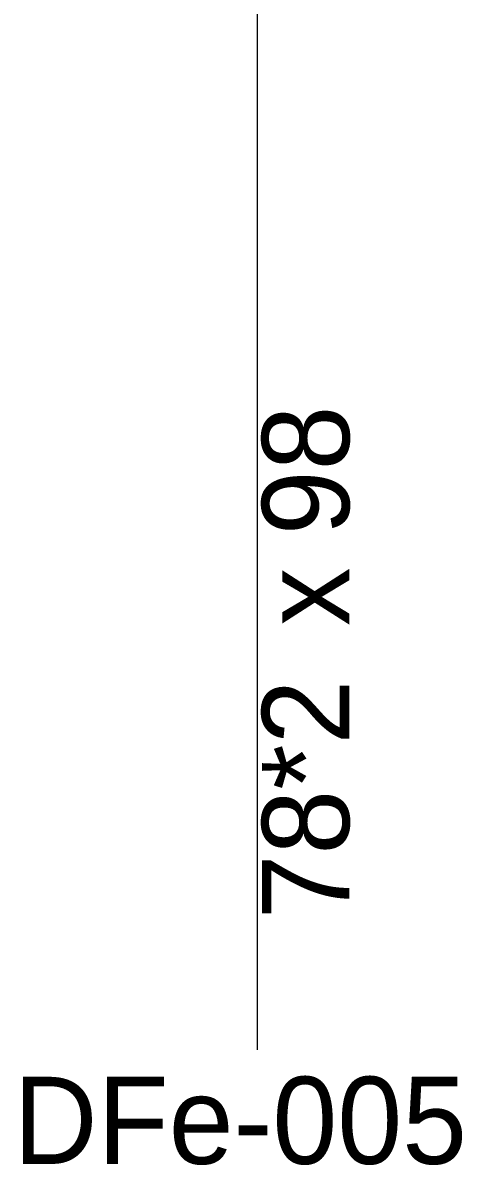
# Model space of a CAD drawing. Header units: metres. Extents: x -208 to 1512, y -277 to 123.
# Drawn here: x 13.416 to 14.927, y -19.094 to -15.162 of the extents above; entities that cross this region are included whole.
import ezdxf

# ---------------------------------------------------------------- set-up
doc = ezdxf.new("R2010")
doc.units = ezdxf.units.M
doc.header["$MEASUREMENT"] = 0
doc.layers.add('325 Dachfenster', color=7, linetype='Continuous')
doc.styles.add('ERSTELLTER_STIL_4', font='')
doc.styles.get('ERSTELLTER_STIL_4').set_extended_font_data('Eurostile')

# ---------------------------------------------------------------- blocks, each defined once
blk = doc.blocks.new('DF Marker 27[478]_4', base_point=(14.2231, -14.9413))
at = {"layer": '325 Dachfenster', "color": 7, "linetype": 'Continuous', "lineweight": 13}
blk.add_line((14.2231, -18.6975), (14.2231, -13.0497), dxfattribs=at)
at = {"layer": '325 Dachfenster', "color": 7, "lineweight": 13, "insert": (14.6262, -18.2485), "char_height": 0.3, "attachment_point": 7, "rotation": 90, "style": 'ERSTELLTER_STIL_4'}
blk.add_mtext('\\A1;{\\pql;\\pt0;\\fEurostile|b0|i0|c0|p0;\\W1.000000;78*2\\fEurostile|b0|i0|c0|p0;\\W1.000000;\\A1{\\H.66x;\\S^  ;}\\fEurostile|b0|i0|c0|p0;\\W1.000000; x 98\\fEurostile|b0|i0|c0|p0;\\W1.000000;\\A1{\\H.66x;\\S^  ;}}', dxfattribs=at)
at = {"layer": '325 Dachfenster', "color": 7, "lineweight": 13, "insert": (13.3831, -19.0943), "char_height": 0.3, "attachment_point": 7, "style": 'ERSTELLTER_STIL_4'}
blk.add_mtext('\\A1;{\\pql;\\pt0;\\fEurostile|b0|i0|c0|p0;\\W1.000000;DFe-005\\fEurostile|b0|i0|c0|p0;\\W1.000000;\\fEurostile|b0|i0|c0|p0;\\W1.000000;\\fEurostile|b0|i0|c0|p0;\\W1.000000;}', dxfattribs=at)
blk = doc.blocks.new('VELUX SlopeRoofBundle[20]_4')
at = {"layer": '325 Dachfenster', "linetype": 'Continuous', "lineweight": 0}
blk.add_line((14.2231, -18.6975), (14.2231, -13.0497), dxfattribs=at)
at = {"layer": '325 Dachfenster', "color": 7, "lineweight": 13}
blk.add_blockref('DF Marker 27[478]_4', (14.2231, -14.9413), dxfattribs=at)
at = {"layer": '325 Dachfenster', "linetype": 'Continuous', "lineweight": 0, "insert": (14.6262, -18.2485), "char_height": 0.3, "attachment_point": 7, "rotation": 90, "style": 'ERSTELLTER_STIL_4'}
blk.add_mtext('\\A1;{\\pql;\\pt0;\\fEurostile|b0|i0|c0|p0;\\C7;\\W1.000000;78*2\\fEurostile|b0|i0|c0|p0;\\W1.000000;\\A1{\\H.66x;\\S^  ;}\\fEurostile|b0|i0|c0|p0;\\W1.000000; x 98\\fEurostile|b0|i0|c0|p0;\\W1.000000;\\A1{\\H.66x;\\S^  ;}}', dxfattribs=at)
at = {"layer": '325 Dachfenster', "linetype": 'Continuous', "lineweight": 0, "insert": (13.3831, -19.0943), "char_height": 0.3, "attachment_point": 7, "style": 'ERSTELLTER_STIL_4'}
blk.add_mtext('\\A1;{\\pql;\\pt0;\\fEurostile|b0|i0|c0|p0;\\C7;\\W1.000000;DFe-005\\fEurostile|b0|i0|c0|p0;\\W1.000000;\\fEurostile|b0|i0|c0|p0;\\W1.000000;\\fEurostile|b0|i0|c0|p0;\\W1.000000;}', dxfattribs=at)
blk = doc.blocks.new('Dachfläche_36_4', base_point=(15.5181, -14.8439))
at = {"layer": '325 Dachfenster', "linetype": 'Continuous', "lineweight": 0}
blk.add_blockref('VELUX SlopeRoofBundle[20]_4', (0, 0), dxfattribs=at)

msp = doc.modelspace()

# ---------------------------------------------------------------- block references
at = {"layer": '325 Dachfenster', "color": 7, "linetype": 'Continuous', "lineweight": 13, "true_color": 0xf4f4f4}
msp.add_blockref('Dachfläche_36_4', (15.5181, -14.8439), dxfattribs=at)

doc.saveas('drawing.dxf')
